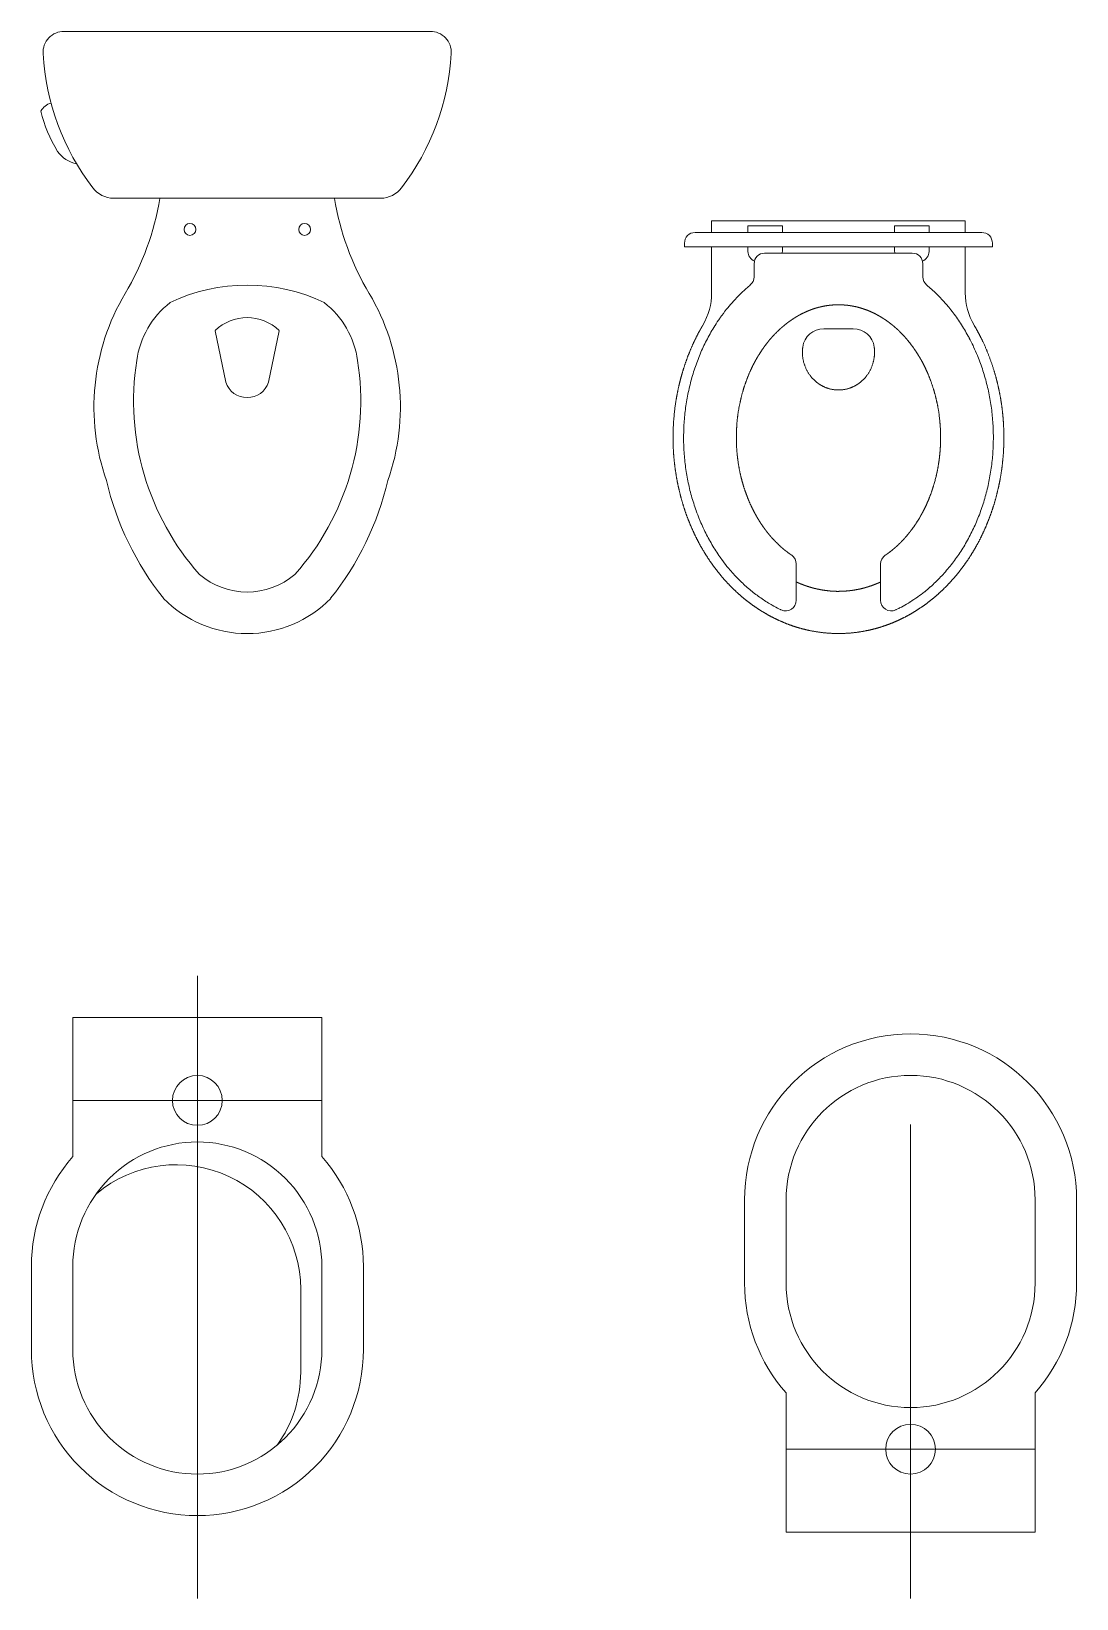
# Model space of a CAD drawing. Header units: centimetres. Extents: x 13148 to 13661, y 4640 to 5371.
# Drawn here: x 13162 to 13287.9, y 5181.7 to 5370.5 of the extents above; entities that cross this region are included whole.
import ezdxf

# ---------------------------------------------------------------- set-up
doc = ezdxf.new("R2010")
doc.units = ezdxf.units.CM
doc.header["$LTSCALE"] = 2.54
doc.layers.get('0').update_dxf_attribs({"lineweight": 18})

# ---------------------------------------------------------------- blocks, each defined once
blk = doc.blocks.new('Group-10')
at = {"linetype": 'Continuous'}
for p, q in [((355.51, 155.22), (324.95, 155.22)), ((324.95, 155.22), (324.95, 153.82)), ((355.51, 155.22), (355.51, 153.82)), ((329.33, 154.63), (333.47, 154.63)), ((329.33, 154.63), (329.33, 153.82)), ((333.47, 153.82), (333.47, 154.63)), ((351.14, 154.63), (347, 154.63)), ((347, 153.82), (347, 154.63)), ((351.14, 154.63), (351.14, 153.82)), ((324.95, 152.08), (324.95, 146.54)), ((349.12, 151.34), (331.34, 151.34)), ((355.51, 152.08), (355.51, 146.54)), ((330.07, 148.48), (330.07, 150.07)), ((350.39, 148.48), (350.39, 150.07)), ((335.15, 113.91), (335.15, 109.53))]:
    blk.add_line(p, q, dxfattribs=at)
at = {"linetype": 'Continuous', "flags": 128}
blk.add_lwpolyline([(358.78, 152.08), (358.78, 152.55, 0.414214), (357.51, 153.82), (322.95, 153.82, 0.414214), (321.68, 152.55), (321.68, 152.08)], format="xyb", close=True, dxfattribs=at)
for points in [[(329.33, 152.08), (329.33, 151.54, 0.302783), (330.11, 150.37, 0.302783)], [(333.45, 151.34, 0.03929), (333.47, 151.54), (333.47, 152.08)], [(347, 152.08), (347, 151.54, 0.03929), (347.01, 151.34, 0.03929)], [(350.36, 150.37, 0.302783), (351.14, 151.54), (351.14, 152.08)], [(329.61, 147.51, 0.001166), (329.55, 147.45), (329.34, 147.27, 0.015338), (328.86, 146.85), (328.66, 146.66, 0.008583), (328.17, 146.18, 0.008512), (327.7, 145.69), (327.58, 145.56, 0.016668), (326.9, 144.77), (326.75, 144.58, 0.016322), (325.99, 143.57), (325.92, 143.47, 0.012828), (325.36, 142.63), (325.33, 142.58, 0.009876), (324.87, 141.81, 0.009692), (324.44, 141.03), (324.44, 141.03, 0.009531), (324.03, 140.22), (324.03, 140.22, 0.009395), (323.66, 139.4), (323.66, 139.4, 0.009282), (323.31, 138.55), (323.31, 138.55, 0.009193), (323, 137.69), (323, 137.69, 0.009127), (322.71, 136.82), (322.71, 136.82, 0.009085), (322.46, 135.93), (322.46, 135.93, 0.009063), (322.24, 135.03), (322.24, 135.03, 0.008959), (322.05, 134.12), (322.05, 134.12, 0.008862), (321.89, 133.21), (321.89, 133.2, 0.008789), (321.76, 132.28), (321.76, 132.28, 0.00874), (321.67, 131.35), (321.67, 131.35, 0.008719), (321.61, 130.42, 0.008715), (321.58, 129.48, 0.008735), (321.58, 128.54, 0.008779), (321.62, 127.61), (321.62, 127.61, 0.008847), (321.69, 126.67), (321.69, 126.67, 0.008837), (321.79, 125.75), (321.79, 125.74, 0.008829), (321.93, 124.82), (321.93, 124.82, 0.008846), (322.09, 123.91), (322.09, 123.91, 0.008887), (322.29, 123), (322.29, 123, 0.008951), (322.52, 122.1), (322.52, 122.1, 0.009038), (322.79, 121.22, 0.009143), (323.08, 120.35), (323.1, 120.29, 0.011639), (323.46, 119.34), (323.49, 119.28, 0.009477), (323.85, 118.45), (323.85, 118.45, 0.00954), (324.24, 117.63), (324.24, 117.63, 0.009621), (324.66, 116.84), (324.66, 116.83, 0.009725), (325.1, 116.06), (325.1, 116.06, 0.009853), (325.58, 115.31, 0.009982), (326.08, 114.58), (326.14, 114.49, 0.015354), (326.8, 113.62), (326.88, 113.53, 0.010487), (327.43, 112.88), (327.45, 112.86, 0.010575), (328, 112.27), (328.02, 112.25, 0.009667), (328.55, 111.71), (328.56, 111.71, 0.009747), (329.11, 111.2), (329.11, 111.2, 0.009845), (329.68, 110.71), (329.68, 110.71, 0.009957), (330.27, 110.25), (330.27, 110.25, 0.010082), (330.87, 109.81), (330.88, 109.81, 0.01022), (331.49, 109.4, 0.010343), (332.12, 109.02), (332.24, 108.95, 0.018553), (333.13, 108.48), (333.25, 108.42, 0.001388), (333.34, 108.38, 0.001388)], [(347.13, 108.38, 0.000969), (347.19, 108.41), (347.38, 108.5, 0.013081), (347.81, 108.72), (348.02, 108.84, 0.01471), (348.86, 109.33), (348.89, 109.35, 0.014489), (349.76, 109.93), (349.79, 109.95, 0.014301), (350.58, 110.54), (350.62, 110.57, 0.012174), (351.29, 111.14), (351.3, 111.15, 0.011008), (351.93, 111.73, 0.010776), (352.54, 112.34), (352.54, 112.34, 0.010566), (353.12, 112.98), (353.12, 112.98, 0.010377), (353.68, 113.65), (353.68, 113.65, 0.010211), (354.21, 114.34), (354.21, 114.34, 0.010068), (354.72, 115.06), (354.72, 115.06, 0.009946), (355.2, 115.8), (355.21, 115.8, 0.00985), (355.66, 116.57), (355.66, 116.57, 0.009767), (356.09, 117.36), (356.09, 117.36, 0.009591), (356.49, 118.17), (356.49, 118.17, 0.009425), (356.86, 119), (356.86, 119, 0.009284), (357.2, 119.84), (357.2, 119.84, 0.009168), (357.51, 120.7), (357.51, 120.71, 0.009075), (357.79, 121.58), (357.79, 121.58, 0.009007), (358.04, 122.47), (358.04, 122.47, 0.008961), (358.26, 123.37), (358.26, 123.37, 0.008939), (358.44, 124.28), (358.44, 124.28, 0.008938), (358.6, 125.2), (358.6, 125.2, 0.008856), (358.72, 126.13), (358.72, 126.13, 0.00878), (358.81, 127.06), (358.81, 127.06, 0.008733), (358.86, 127.99, 0.008703), (358.89, 128.93, 0.008697), (358.88, 129.87, 0.008715), (358.84, 130.8), (358.84, 130.8, 0.008761), (358.76, 131.73), (358.76, 131.73, 0.008829), (358.66, 132.66), (358.66, 132.66, 0.008916), (358.52, 133.58), (358.52, 133.59, 0.008928), (358.34, 134.5), (358.34, 134.5, 0.008941), (358.14, 135.4), (358.14, 135.4, 0.008979), (357.9, 136.3), (357.9, 136.3, 0.00904), (357.64, 137.18), (357.64, 137.18, 0.009125), (357.34, 138.05, 0.00922), (357.01, 138.9), (356.97, 139.01, 0.014103), (356.51, 140.05), (356.44, 140.2, 0.012063), (355.99, 141.11), (355.96, 141.16, 0.009787), (355.52, 141.94), (355.52, 141.94, 0.009867), (355.06, 142.7), (355.06, 142.7, 0.009975), (354.57, 143.44), (354.57, 143.44, 0.010106), (354.05, 144.15, 0.010238), (353.51, 144.84), (353.44, 144.92, 0.015742), (352.73, 145.73), (352.65, 145.81, 0.01075), (352.05, 146.42), (352.03, 146.44, 0.010979), (351.45, 146.99), (351.43, 147.01, 0.009957), (350.86, 147.5), (350.85, 147.51)], [(344.54, 140.02, 0.377621), (342.02, 142.24), (338.45, 142.24, 0.377621), (335.93, 140.02, 0.377621)], [(345.87, 114.96, 0.248891), (345.31, 113.91), (345.31, 109.53, 0.551149), (347.13, 108.38, 0.551149)]]:
    blk.add_lwpolyline(points, format="xyb", dxfattribs=at)
at = {"linetype": 'Continuous'}
for centre, radius, start, end in [((331.34, 150.07), 1.27, 90, 180), ((349.12, 150.07), 1.27, 0, 90), ((328.8, 148.48), 1.27, 309.6473, 0), ((351.66, 148.48), 1.27, 180, 230.3906), ((317.33, 146.54), 7.62, 329.4655, 0), ((363.13, 146.54), 7.62, 180, 210.5285), ((333.88, 113.91), 1.27, 360, 55.8586), ((333.88, 109.53), 1.27, 244.5524, 0)]:
    blk.add_arc(centre, radius, start, end, dxfattribs=at)
for points, weights, knots in [([(345.87, 114.96), (345.88, 114.97), (346, 115.05), (346.12, 115.13), (346.24, 115.22), (346.31, 115.27), (346.38, 115.33), (346.63, 115.51), (346.87, 115.71), (346.88, 115.73), (346.9, 115.74), (347.11, 115.92), (347.31, 116.1), (347.5, 116.28), (347.69, 116.47), (347.7, 116.47), (347.7, 116.47), (347.89, 116.67), (348.08, 116.87), (348.08, 116.87), (348.08, 116.87), (348.27, 117.08), (348.45, 117.29), (348.45, 117.29), (348.45, 117.29), (348.63, 117.51), (348.81, 117.73), (348.81, 117.73), (348.81, 117.73), (348.99, 117.96), (349.16, 118.19), (349.16, 118.19), (349.16, 118.19), (349.33, 118.43), (349.5, 118.67), (349.54, 118.73), (349.58, 118.8), (349.83, 119.17), (350.05, 119.55), (350.1, 119.64), (350.14, 119.72), (350.32, 120.02), (350.47, 120.33), (350.48, 120.34), (350.49, 120.36), (350.63, 120.63), (350.76, 120.91), (350.89, 121.2), (351.01, 121.48), (351.02, 121.48), (351.02, 121.49), (351.14, 121.78), (351.25, 122.07), (351.28, 122.15), (351.31, 122.22), (351.48, 122.67), (351.62, 123.13), (351.65, 123.22), (351.68, 123.32), (351.86, 123.91), (352, 124.5), (352.02, 124.58), (352.04, 124.66), (352.14, 125.1), (352.22, 125.55), (352.23, 125.61), (352.24, 125.67), (352.3, 125.99), (352.34, 126.32), (352.39, 126.65), (352.42, 126.98), (352.43, 127.06), (352.44, 127.15), (352.49, 127.65), (352.51, 128.15), (352.52, 128.23), (352.52, 128.31), (352.55, 128.98), (352.53, 129.65), (352.53, 129.71), (352.53, 129.78), (352.51, 130.32), (352.46, 130.86), (352.46, 130.88), (352.46, 130.9), (352.42, 131.4), (352.35, 131.89), (352.35, 131.92), (352.35, 131.94), (352.29, 132.39), (352.2, 132.83), (352.19, 132.89), (352.18, 132.96), (352.11, 133.28), (352.04, 133.6), (352.04, 133.6), (352.04, 133.6), (351.97, 133.92), (351.89, 134.23), (351.8, 134.55), (351.71, 134.86), (351.69, 134.94), (351.66, 135.01), (351.52, 135.47), (351.35, 135.93), (351.31, 136.04), (351.27, 136.15), (351.13, 136.52), (350.98, 136.88), (350.82, 137.24), (350.65, 137.59), (350.64, 137.61), (350.63, 137.63), (350.45, 138.01), (350.25, 138.37), (350.22, 138.42), (350.19, 138.48), (350.04, 138.74), (349.89, 138.99), (349.89, 139), (349.88, 139), (349.73, 139.25), (349.57, 139.5), (349.57, 139.5), (349.56, 139.5), (349.4, 139.74), (349.23, 139.98), (349.23, 139.98), (349.23, 139.98), (349.06, 140.22), (348.89, 140.44), (348.71, 140.67), (348.53, 140.89), (348.51, 140.92), (348.49, 140.94), (348.26, 141.21), (348.02, 141.47), (347.98, 141.51), (347.94, 141.54), (347.73, 141.77), (347.51, 141.98), (347.5, 141.99), (347.49, 142.01), (347.29, 142.19), (347.09, 142.37), (347.09, 142.37), (347.09, 142.37), (346.89, 142.54), (346.69, 142.71), (346.69, 142.71), (346.69, 142.71), (346.49, 142.87), (346.28, 143.02), (346.28, 143.03), (346.28, 143.03), (346.07, 143.18), (345.86, 143.32), (345.86, 143.32), (345.86, 143.32), (345.65, 143.46), (345.44, 143.59), (345.44, 143.59), (345.44, 143.59), (345.23, 143.72), (345.01, 143.84), (345.01, 143.84), (345.01, 143.84), (344.8, 143.96), (344.58, 144.07), (344.58, 144.07), (344.58, 144.07), (344.36, 144.18), (344.15, 144.27), (343.93, 144.37), (343.71, 144.46), (343.69, 144.46), (343.68, 144.47), (343.43, 144.56), (343.19, 144.64), (343.17, 144.65), (343.16, 144.65), (342.94, 144.72), (342.72, 144.78), (342.72, 144.79), (342.71, 144.79), (342.49, 144.85), (342.27, 144.9), (342.27, 144.9), (342.27, 144.9), (342.05, 144.94), (341.83, 144.98), (341.83, 144.98), (341.83, 144.98), (341.61, 145.02), (341.38, 145.05), (341.38, 145.05), (341.38, 145.05), (341.16, 145.08), (340.94, 145.09), (340.94, 145.09), (340.94, 145.09), (340.72, 145.11), (340.49, 145.12), (340.27, 145.12), (340.05, 145.12), (339.82, 145.11), (339.6, 145.1), (339.6, 145.1), (339.6, 145.1), (339.38, 145.08), (339.16, 145.06), (339.16, 145.06), (339.16, 145.06), (338.93, 145.03), (338.71, 145), (338.71, 145), (338.71, 145), (338.49, 144.96), (338.27, 144.91), (338.27, 144.91), (338.27, 144.91), (338.04, 144.86), (337.82, 144.81), (337.82, 144.81), (337.82, 144.8), (337.6, 144.75), (337.38, 144.68), (337.38, 144.68), (337.38, 144.68), (337.16, 144.61), (336.94, 144.53), (336.94, 144.53), (336.94, 144.53), (336.72, 144.45), (336.5, 144.35), (336.5, 144.35), (336.5, 144.35), (336.28, 144.26), (336.07, 144.16), (336.03, 144.14), (335.98, 144.12), (335.68, 143.98), (335.39, 143.81), (335.35, 143.79), (335.31, 143.76), (335.1, 143.64), (334.89, 143.5), (334.67, 143.37), (334.47, 143.22), (334.47, 143.22), (334.46, 143.22), (334.25, 143.08), (334.05, 142.92), (334.05, 142.92), (334.05, 142.92), (333.84, 142.76), (333.64, 142.59), (333.64, 142.59), (333.64, 142.59), (333.44, 142.42), (333.24, 142.25), (333.24, 142.24), (333.24, 142.24), (333.04, 142.06), (332.85, 141.88), (332.85, 141.87), (332.84, 141.87), (332.65, 141.68), (332.46, 141.48), (332.46, 141.48), (332.46, 141.48), (332.27, 141.28), (332.09, 141.07), (332.08, 141.05), (332.06, 141.04), (331.86, 140.8), (331.66, 140.55), (331.65, 140.54), (331.64, 140.52), (331.46, 140.29), (331.29, 140.06), (331.12, 139.82), (330.95, 139.58), (330.95, 139.58), (330.95, 139.58), (330.79, 139.33), (330.63, 139.08), (330.63, 139.08), (330.63, 139.08), (330.47, 138.82), (330.33, 138.56), (330.33, 138.56), (330.32, 138.56), (330.18, 138.3), (330.04, 138.03), (330.03, 138.03), (330.03, 138.02), (329.89, 137.75), (329.76, 137.47), (329.73, 137.4), (329.69, 137.33), (329.49, 136.91), (329.32, 136.47), (329.28, 136.38), (329.25, 136.29), (329.11, 135.95), (329, 135.61), (328.88, 135.27), (328.78, 134.93), (328.76, 134.86), (328.74, 134.8), (328.6, 134.34), (328.49, 133.87), (328.49, 133.86), (328.49, 133.86), (328.38, 133.38), (328.28, 132.9), (328.28, 132.9), (328.28, 132.9), (328.18, 132.41), (328.12, 131.92), (328.1, 131.78), (328.08, 131.63), (328.01, 131.1), (327.98, 130.55), (327.97, 130.47), (327.97, 130.39), (327.94, 130.01), (327.93, 129.64), (327.93, 129.62), (327.93, 129.6), (327.93, 129.26), (327.93, 128.93), (327.93, 128.59), (327.95, 128.26), (327.95, 128.17), (327.95, 128.09), (327.98, 127.59), (328.03, 127.09), (328.04, 126.97), (328.06, 126.84), (328.12, 126.27), (328.22, 125.7), (328.24, 125.61), (328.25, 125.53), (328.32, 125.13), (328.41, 124.73), (328.42, 124.69), (328.43, 124.64), (328.5, 124.33), (328.59, 124.01), (328.67, 123.7), (328.76, 123.39), (328.79, 123.31), (328.81, 123.23), (328.95, 122.77), (329.12, 122.32), (329.15, 122.25), (329.18, 122.17), (329.29, 121.87), (329.41, 121.58), (329.41, 121.58), (329.41, 121.58), (329.53, 121.29), (329.66, 121.01), (329.66, 121.01), (329.66, 121.01), (329.79, 120.73), (329.93, 120.45), (329.93, 120.45), (329.93, 120.45), (330.07, 120.18), (330.21, 119.91), (330.22, 119.91), (330.22, 119.91), (330.36, 119.64), (330.51, 119.38), (330.67, 119.13), (330.83, 118.87), (330.84, 118.86), (330.85, 118.84), (331.03, 118.57), (331.22, 118.3), (331.24, 118.28), (331.25, 118.27), (331.41, 118.03), (331.59, 117.81), (331.59, 117.81), (331.59, 117.8), (331.77, 117.58), (331.95, 117.36), (331.95, 117.36), (331.95, 117.36), (332.13, 117.15), (332.32, 116.94), (332.32, 116.94), (332.32, 116.94), (332.51, 116.74), (332.7, 116.54), (332.7, 116.54), (332.71, 116.54), (332.9, 116.35), (333.09, 116.16), (333.09, 116.16), (333.1, 116.16), (333.29, 115.98), (333.49, 115.8), (333.69, 115.63), (333.9, 115.47), (333.93, 115.44), (333.97, 115.42), (334.24, 115.2), (334.53, 115.01), (334.56, 114.98), (334.59, 114.96), (334.59, 114.96), (334.59, 114.96)], [1, 1, 1, 0.999723076369, 1, 1, 1, 0.999592307809, 1, 1, 1, 0.999772932079, 1, 0.999783984993, 1, 1, 1, 0.999797156786, 1, 1, 1, 0.999807264207, 1, 1, 1, 0.999815349336, 1, 1, 1, 0.999821671088, 1, 1, 1, 0.999824717722, 1, 1, 1, 0.999326965294, 1, 1, 1, 0.999735486293, 1, 1, 1, 0.999832733863, 1, 0.999841719084, 1, 1, 1, 0.9998470006, 1, 1, 1, 0.999422906888, 1, 1, 1, 0.999444719055, 1, 1, 1, 0.999576863791, 1, 1, 1, 0.999854981105, 1, 0.999858820603, 1, 1, 1, 0.999461165229, 1, 1, 1, 0.999476556521, 1, 1, 1, 0.99947393066, 1, 1, 1, 0.999789183105, 1, 1, 1, 0.999560523951, 1, 1, 1, 0.999858488854, 1, 1, 1, 0.999859044129, 1, 0.999859560988, 1, 1, 1, 0.999424980562, 1, 1, 1, 0.999662382599, 1, 0.999844836923, 1, 1, 1, 0.999484981122, 1, 1, 1, 0.999829359735, 1, 1, 1, 0.999827579912, 1, 1, 1, 0.999824509104, 1, 1, 1, 0.999820538934, 1, 0.999816448473, 1, 1, 1, 0.999567448911, 1, 1, 1, 0.999680952406, 1, 1, 1, 0.99978687444, 1, 1, 1, 0.999781091277, 1, 1, 1, 0.999774971678, 1, 1, 1, 0.999768839597, 1, 1, 1, 0.999762684006, 1, 1, 1, 0.999756518295, 1, 1, 1, 0.999750258159, 1, 1, 1, 0.999744249034, 1, 0.999737813774, 1, 1, 1, 0.999589460409, 1, 1, 1, 0.999727838232, 1, 1, 1, 0.999720625958, 1, 1, 1, 0.99971483686, 1, 1, 1, 0.999710788259, 1, 1, 1, 0.999708587224, 1, 1, 1, 0.999708342524, 1, 0.999709897993, 1, 0.999713888696, 1, 1, 1, 0.999715372507, 1, 1, 1, 0.999715497204, 1, 1, 1, 0.999717011974, 1, 1, 1, 0.999719665899, 1, 1, 1, 0.999723445844, 1, 1, 1, 0.999728292864, 1, 1, 1, 0.999734129085, 1, 1, 1, 0.999739400227, 1, 1, 1, 0.999234205051, 1, 1, 1, 0.999754967088, 1, 0.999765581595, 1, 1, 1, 0.999774716157, 1, 1, 1, 0.999782604603, 1, 1, 1, 0.999789378146, 1, 1, 1, 0.999795176923, 1, 1, 1, 0.999800067801, 1, 1, 1, 0.999804688733, 1, 1, 1, 0.99969602769, 1, 1, 1, 0.999809680126, 1, 0.999819877148, 1, 1, 1, 0.999827848199, 1, 1, 1, 0.999834295925, 1, 1, 1, 0.999839378656, 1, 1, 1, 0.99984193336, 1, 1, 1, 0.999389812087, 1, 1, 1, 0.999761278323, 1, 0.999847364814, 1, 1, 1, 0.999430063666, 1, 1, 1, 0.999862626891, 1, 1, 1, 0.999462021946, 1, 1, 1, 0.999464416095, 1, 1, 1, 0.999784612634, 1, 1, 1, 0.999861880599, 1, 0.999864594224, 1, 1, 1, 0.999467913904, 1, 1, 1, 0.999464631052, 1, 1, 1, 0.999689444824, 1, 1, 1, 0.999857423333, 1, 0.999852261511, 1, 1, 1, 0.999406037896, 1, 1, 1, 0.999850087893, 1, 1, 1, 0.999848206299, 1, 1, 1, 0.999844846869, 1, 1, 1, 0.999840221459, 1, 1, 1, 0.999834193557, 1, 0.999826944429, 1, 1, 1, 0.999712268791, 1, 1, 1, 0.999812678168, 1, 1, 1, 0.999810998234, 1, 1, 1, 0.999807999341, 1, 1, 1, 0.999803832756, 1, 1, 1, 0.999798359605, 1, 1, 1, 0.999791359491, 1, 0.999784842081, 1, 1, 1, 0.999347527141, 1, 1, 1, 1, 1], [0, 0, 0, 1, 1, 2, 2, 3, 3, 4, 4, 5, 5, 6, 6, 7, 7, 8, 8, 9, 9, 10, 10, 11, 11, 12, 12, 13, 13, 14, 14, 15, 15, 16, 16, 17, 17, 18, 18, 19, 19, 20, 20, 21, 21, 22, 22, 23, 23, 24, 24, 25, 25, 26, 26, 27, 27, 28, 28, 29, 29, 30, 30, 31, 31, 32, 32, 33, 33, 34, 34, 35, 35, 36, 36, 37, 37, 38, 38, 39, 39, 40, 40, 41, 41, 42, 42, 43, 43, 44, 44, 45, 45, 46, 46, 47, 47, 48, 48, 49, 49, 50, 50, 51, 51, 52, 52, 53, 53, 54, 54, 55, 55, 56, 56, 57, 57, 58, 58, 59, 59, 60, 60, 61, 61, 62, 62, 63, 63, 64, 64, 65, 65, 66, 66, 67, 67, 68, 68, 69, 69, 70, 70, 71, 71, 72, 72, 73, 73, 74, 74, 75, 75, 76, 76, 77, 77, 78, 78, 79, 79, 80, 80, 81, 81, 82, 82, 83, 83, 84, 84, 85, 85, 86, 86, 87, 87, 88, 88, 89, 89, 90, 90, 91, 91, 92, 92, 93, 93, 94, 94, 95, 95, 96, 96, 97, 97, 98, 98, 99, 99, 100, 100, 101, 101, 102, 102, 103, 103, 104, 104, 105, 105, 106, 106, 107, 107, 108, 108, 109, 109, 110, 110, 111, 111, 112, 112, 113, 113, 114, 114, 115, 115, 116, 116, 117, 117, 118, 118, 119, 119, 120, 120, 121, 121, 122, 122, 123, 123, 124, 124, 125, 125, 126, 126, 127, 127, 128, 128, 129, 129, 130, 130, 131, 131, 132, 132, 133, 133, 134, 134, 135, 135, 136, 136, 137, 137, 138, 138, 139, 139, 140, 140, 141, 141, 142, 142, 143, 143, 144, 144, 145, 145, 146, 146, 147, 147, 148, 148, 149, 149, 150, 150, 151, 151, 152, 152, 153, 153, 154, 154, 155, 155, 156, 156, 157, 157, 158, 158, 159, 159, 160, 160, 161, 161, 162, 162, 163, 163, 164, 164, 165, 165, 166, 166, 167, 167, 168, 168, 169, 169, 170, 170, 171, 171, 172, 172, 173, 173, 174, 174, 175, 175, 176, 176, 177, 177, 178, 178, 179, 179, 180, 180, 181, 181, 182, 182, 183, 183, 184, 184, 185, 185, 186, 186, 187, 187, 188, 188, 189, 189, 190, 190, 191, 191, 192, 192, 193, 193, 194, 194, 195, 195, 196, 196, 197, 197, 198, 198, 199, 199, 200, 200, 201, 201, 202, 202, 203, 203, 204, 204, 205, 205, 206, 206, 207, 207, 208, 208, 208]), ([(323.9, 142.67), (323.89, 142.65), (323.77, 142.46), (323.66, 142.26), (323.55, 142.06), (323.47, 141.92), (323.4, 141.79), (323.14, 141.31), (322.91, 140.83), (322.89, 140.78), (322.86, 140.72), (322.64, 140.26), (322.44, 139.79), (322.44, 139.78), (322.44, 139.77), (322.24, 139.31), (322.06, 138.85), (321.89, 138.38), (321.73, 137.91), (321.73, 137.91), (321.73, 137.91), (321.57, 137.43), (321.43, 136.95), (321.43, 136.95), (321.43, 136.95), (321.28, 136.47), (321.16, 135.98), (321.16, 135.98), (321.16, 135.98), (321.03, 135.49), (320.93, 135), (320.93, 135), (320.93, 135), (320.82, 134.51), (320.73, 134.01), (320.71, 133.88), (320.69, 133.76), (320.56, 133.01), (320.48, 132.25), (320.48, 132.25), (320.48, 132.25), (320.4, 131.5), (320.35, 130.74), (320.35, 130.73), (320.35, 130.73), (320.3, 129.97), (320.3, 129.21), (320.31, 129.08), (320.31, 128.96), (320.31, 128.45), (320.33, 127.94), (320.35, 127.43), (320.39, 126.92), (320.39, 126.92), (320.39, 126.92), (320.43, 126.42), (320.49, 125.91), (320.49, 125.91), (320.49, 125.91), (320.55, 125.41), (320.63, 124.91), (320.63, 124.91), (320.63, 124.91), (320.7, 124.41), (320.8, 123.91), (320.8, 123.91), (320.8, 123.91), (320.89, 123.41), (321.01, 122.92), (321.01, 122.92), (321.01, 122.92), (321.12, 122.43), (321.25, 121.94), (321.25, 121.94), (321.25, 121.94), (321.38, 121.46), (321.53, 120.98), (321.53, 120.98), (321.53, 120.98), (321.68, 120.5), (321.84, 120.03), (321.84, 120.03), (321.84, 120.03), (322.01, 119.56), (322.19, 119.1), (322.19, 119.09), (322.19, 119.09), (322.38, 118.63), (322.58, 118.18), (322.58, 118.18), (322.58, 118.18), (322.78, 117.73), (322.99, 117.28), (322.99, 117.28), (322.99, 117.28), (323.21, 116.84), (323.44, 116.41), (323.44, 116.41), (323.44, 116.4), (323.68, 115.97), (323.92, 115.55), (323.93, 115.55), (323.93, 115.55), (324.17, 115.13), (324.44, 114.73), (324.44, 114.73), (324.44, 114.72), (324.7, 114.32), (324.98, 113.93), (324.98, 113.92), (324.99, 113.92), (325.26, 113.53), (325.56, 113.15), (325.56, 113.15), (325.56, 113.15), (325.85, 112.77), (326.16, 112.41), (326.16, 112.41), (326.16, 112.4), (326.47, 112.04), (326.8, 111.69), (326.8, 111.69), (326.8, 111.69), (327.12, 111.34), (327.45, 111.01), (327.46, 111.01), (327.46, 111.01), (327.79, 110.68), (328.14, 110.36), (328.14, 110.36), (328.14, 110.36), (328.49, 110.05), (328.85, 109.75), (328.85, 109.75), (328.85, 109.75), (329.21, 109.45), (329.59, 109.17), (329.59, 109.17), (329.59, 109.17), (329.96, 108.89), (330.34, 108.64), (330.37, 108.62), (330.39, 108.6), (330.73, 108.38), (331.07, 108.17), (331.07, 108.17), (331.07, 108.17), (331.42, 107.96), (331.77, 107.76), (332.12, 107.56), (332.48, 107.39), (332.51, 107.37), (332.53, 107.36), (332.94, 107.16), (333.36, 106.98), (333.78, 106.79), (334.2, 106.63), (334.27, 106.61), (334.33, 106.59), (334.77, 106.42), (335.21, 106.29), (335.66, 106.16), (336.11, 106.04), (336.12, 106.04), (336.13, 106.04), (336.6, 105.91), (337.08, 105.83), (337.17, 105.81), (337.25, 105.8), (337.88, 105.68), (338.53, 105.62), (338.55, 105.62), (338.56, 105.62), (339.18, 105.55), (339.79, 105.54), (339.82, 105.54), (339.84, 105.54), (340.41, 105.52), (340.98, 105.55), (340.98, 105.55), (340.99, 105.55), (341.54, 105.57), (342.1, 105.64), (342.65, 105.7), (343.19, 105.79), (343.2, 105.79), (343.21, 105.8), (343.74, 105.89), (344.26, 106.02), (344.29, 106.02), (344.31, 106.03), (344.79, 106.15), (345.26, 106.29), (345.27, 106.3), (345.29, 106.3), (345.72, 106.44), (346.15, 106.59), (346.58, 106.75), (347, 106.93), (347, 106.93), (347, 106.93), (347.42, 107.11), (347.83, 107.31), (347.83, 107.31), (347.83, 107.31), (348.24, 107.51), (348.64, 107.73), (348.64, 107.73), (348.64, 107.73), (349.04, 107.95), (349.44, 108.19), (349.44, 108.19), (349.44, 108.19), (349.83, 108.44), (350.21, 108.7), (350.21, 108.7), (350.21, 108.7), (350.6, 108.96), (350.97, 109.24), (350.97, 109.24), (350.97, 109.24), (351.34, 109.52), (351.7, 109.82), (351.7, 109.82), (351.7, 109.82), (352.06, 110.12), (352.41, 110.44), (352.41, 110.44), (352.41, 110.44), (352.76, 110.76), (353.09, 111.09), (353.09, 111.09), (353.09, 111.09), (353.43, 111.43), (353.74, 111.77), (353.75, 111.78), (353.75, 111.78), (354.07, 112.13), (354.37, 112.49), (354.37, 112.49), (354.38, 112.49), (354.68, 112.86), (354.97, 113.24), (354.98, 113.24), (354.98, 113.24), (355.27, 113.62), (355.55, 114.02), (355.55, 114.02), (355.55, 114.02), (355.83, 114.42), (356.09, 114.82), (356.09, 114.82), (356.09, 114.83), (356.35, 115.23), (356.6, 115.65), (356.6, 115.65), (356.6, 115.66), (356.85, 116.08), (357.08, 116.51), (357.08, 116.51), (357.08, 116.51), (357.31, 116.94), (357.52, 117.39), (357.52, 117.39), (357.52, 117.39), (357.74, 117.83), (357.93, 118.29), (357.94, 118.29), (357.94, 118.29), (358.13, 118.74), (358.31, 119.21), (358.31, 119.21), (358.31, 119.21), (358.5, 119.67), (358.66, 120.14), (358.66, 120.14), (358.66, 120.14), (358.82, 120.62), (358.97, 121.09), (358.97, 121.09), (358.97, 121.1), (359.12, 121.57), (359.24, 122.06), (359.25, 122.06), (359.25, 122.06), (359.37, 122.55), (359.48, 123.04), (359.48, 123.04), (359.48, 123.04), (359.6, 123.53), (359.69, 124.03), (359.69, 124.03), (359.69, 124.03), (359.78, 124.53), (359.86, 125.03), (359.86, 125.03), (359.86, 125.03), (359.93, 125.53), (359.99, 126.03), (360, 126.16), (360.01, 126.29), (360.1, 127.05), (360.13, 127.81), (360.13, 127.93), (360.14, 128.06), (360.16, 128.57), (360.16, 129.08), (360.16, 129.59), (360.14, 130.1), (360.12, 130.6), (360.09, 131.11), (360.09, 131.11), (360.09, 131.11), (360.05, 131.62), (360, 132.12), (360, 132.12), (360, 132.12), (359.95, 132.63), (359.87, 133.13), (359.87, 133.13), (359.87, 133.13), (359.8, 133.63), (359.71, 134.13), (359.71, 134.13), (359.71, 134.13), (359.62, 134.63), (359.51, 135.12), (359.51, 135.12), (359.51, 135.12), (359.4, 135.61), (359.27, 136.1), (359.15, 136.59), (359, 137.07), (358.99, 137.13), (358.97, 137.19), (358.79, 137.79), (358.57, 138.37), (358.36, 138.96), (358.13, 139.54), (358.11, 139.58), (358.1, 139.61), (357.86, 140.2), (357.58, 140.76), (357.55, 140.83), (357.52, 140.9), (357.31, 141.33), (357.08, 141.75), (356.86, 142.17), (356.62, 142.58), (356.61, 142.6), (356.59, 142.62), (356.58, 142.65), (356.57, 142.67)], [1, 1, 1, 0.999838872807, 1, 1, 1, 0.999666923131, 1, 1, 1, 0.999777979344, 1, 1, 1, 0.999812752773, 1, 0.999818184508, 1, 1, 1, 0.999822632133, 1, 1, 1, 0.99982611912, 1, 1, 1, 0.999828673866, 1, 1, 1, 0.999830112444, 1, 1, 1, 0.999324674011, 1, 1, 1, 0.999833039152, 1, 1, 1, 0.999344736939, 1, 1, 1, 0.999837017919, 1, 0.999836453035, 1, 1, 1, 0.999834862981, 1, 1, 1, 0.999832514455, 1, 1, 1, 0.99982903575, 1, 1, 1, 0.999827392663, 1, 1, 1, 0.999826428773, 1, 1, 1, 0.999824445995, 1, 1, 1, 0.999821560549, 1, 1, 1, 0.999817727698, 1, 1, 1, 0.999812915619, 1, 1, 1, 0.999807092383, 1, 1, 1, 0.999799981402, 1, 1, 1, 0.999793430238, 1, 1, 1, 0.999789470371, 1, 1, 1, 0.999784399998, 1, 1, 1, 0.999778276573, 1, 1, 1, 0.999771055674, 1, 1, 1, 0.999762709075, 1, 1, 1, 0.999753208594, 1, 1, 1, 0.999742536426, 1, 1, 1, 0.999730231857, 1, 1, 1, 0.999724413597, 1, 1, 1, 0.999718682085, 1, 1, 1, 0.99971140368, 1, 1, 1, 0.999833954366, 1, 0.999696865368, 1, 1, 1, 0.999686684229, 1, 0.999675888146, 1, 1, 1, 0.999406817546, 1, 0.999822964908, 1, 1, 1, 0.999287777634, 1, 1, 1, 0.999278211962, 1, 1, 1, 0.999261982603, 1, 1, 1, 0.999398442233, 1, 1, 1, 0.999468061855, 1, 0.999474624547, 1, 1, 1, 0.999479430324, 1, 1, 1, 0.999534798804, 1, 1, 1, 0.999666158859, 1, 0.999677277093, 1, 1, 1, 0.999687264115, 1, 1, 1, 0.999696210343, 1, 1, 1, 0.999704020551, 1, 1, 1, 0.99971087234, 1, 1, 1, 0.999715960286, 1, 1, 1, 0.999722196841, 1, 1, 1, 0.999734769967, 1, 1, 1, 0.999745755704, 1, 1, 1, 0.99975559327, 1, 1, 1, 0.999764279711, 1, 1, 1, 0.999771835478, 1, 1, 1, 0.999778258331, 1, 1, 1, 0.999783693396, 1, 1, 1, 0.999787703715, 1, 1, 1, 0.999795099102, 1, 1, 1, 0.99980251052, 1, 1, 1, 0.999808766644, 1, 1, 1, 0.999813988204, 1, 1, 1, 0.999818219757, 1, 1, 1, 0.999821462525, 1, 1, 1, 0.999823888669, 1, 1, 1, 0.999824963773, 1, 1, 1, 0.999827305244, 1, 1, 1, 0.999831029668, 1, 1, 1, 0.999833377623, 1, 1, 1, 0.999344326215, 1, 1, 1, 0.999836691524, 1, 0.999835833502, 1, 0.999834111518, 1, 1, 1, 0.999832144591, 1, 1, 1, 0.999832483536, 1, 1, 1, 0.99983208305, 1, 1, 1, 0.999830791349, 1, 1, 1, 0.999828606651, 1, 0.999825979247, 1, 1, 1, 0.999595206342, 1, 0.999813609132, 1, 1, 1, 0.999451952241, 1, 1, 1, 0.999853676634, 1, 0.999766394122, 1, 1, 1, 0.999999378029, 1], [0, 0, 0, 1, 1, 2, 2, 3, 3, 4, 4, 5, 5, 6, 6, 7, 7, 8, 8, 9, 9, 10, 10, 11, 11, 12, 12, 13, 13, 14, 14, 15, 15, 16, 16, 17, 17, 18, 18, 19, 19, 20, 20, 21, 21, 22, 22, 23, 23, 24, 24, 25, 25, 26, 26, 27, 27, 28, 28, 29, 29, 30, 30, 31, 31, 32, 32, 33, 33, 34, 34, 35, 35, 36, 36, 37, 37, 38, 38, 39, 39, 40, 40, 41, 41, 42, 42, 43, 43, 44, 44, 45, 45, 46, 46, 47, 47, 48, 48, 49, 49, 50, 50, 51, 51, 52, 52, 53, 53, 54, 54, 55, 55, 56, 56, 57, 57, 58, 58, 59, 59, 60, 60, 61, 61, 62, 62, 63, 63, 64, 64, 65, 65, 66, 66, 67, 67, 68, 68, 69, 69, 70, 70, 71, 71, 72, 72, 73, 73, 74, 74, 75, 75, 76, 76, 77, 77, 78, 78, 79, 79, 80, 80, 81, 81, 82, 82, 83, 83, 84, 84, 85, 85, 86, 86, 87, 87, 88, 88, 89, 89, 90, 90, 91, 91, 92, 92, 93, 93, 94, 94, 95, 95, 96, 96, 97, 97, 98, 98, 99, 99, 100, 100, 101, 101, 102, 102, 103, 103, 104, 104, 105, 105, 106, 106, 107, 107, 108, 108, 109, 109, 110, 110, 111, 111, 112, 112, 113, 113, 114, 114, 115, 115, 116, 116, 117, 117, 118, 118, 119, 119, 120, 120, 121, 121, 122, 122, 123, 123, 124, 124, 125, 125, 126, 126, 127, 127, 128, 128, 129, 129, 130, 130, 131, 131, 132, 132, 133, 133, 134, 134, 135, 135, 136, 136, 137, 137, 138, 138, 139, 139, 140, 140, 141, 141, 142, 142, 143, 143, 144, 144, 145, 145, 146, 146, 147, 147, 148, 148, 149, 149, 150, 150, 151, 151, 152, 152, 153, 153, 154, 154, 155, 155, 156, 156, 157, 157, 158, 158, 159, 159, 160, 160, 161, 161, 162, 162, 163, 163, 164, 164, 165, 165, 166, 166, 167, 167, 168, 168, 169, 169, 170, 170, 171, 171, 172, 172, 173, 173, 174, 174, 175, 175, 176, 176, 176]), ([(335.15, 111.74), (335.33, 111.66), (335.51, 111.58), (335.51, 111.58), (335.52, 111.58), (335.71, 111.5), (335.91, 111.42), (335.92, 111.42), (335.93, 111.41), (336.15, 111.33), (336.37, 111.26), (336.37, 111.25), (336.37, 111.25), (336.6, 111.18), (336.83, 111.11), (336.83, 111.11), (336.83, 111.11), (337.05, 111.04), (337.28, 110.98), (337.28, 110.98), (337.28, 110.98), (337.51, 110.93), (337.74, 110.88), (337.74, 110.88), (337.74, 110.88), (337.97, 110.83), (338.2, 110.79), (338.2, 110.79), (338.2, 110.79), (338.43, 110.75), (338.66, 110.72), (338.66, 110.72), (338.66, 110.72), (338.89, 110.69), (339.13, 110.66), (339.13, 110.66), (339.13, 110.66), (339.36, 110.64), (339.59, 110.63), (339.59, 110.63), (339.59, 110.63), (339.82, 110.62), (340.05, 110.61), (340.29, 110.61), (340.52, 110.62), (340.75, 110.62), (340.98, 110.64), (340.98, 110.64), (340.98, 110.64), (341.21, 110.65), (341.44, 110.68), (341.45, 110.68), (341.45, 110.68), (341.68, 110.7), (341.91, 110.73), (341.91, 110.73), (341.91, 110.73), (342.14, 110.76), (342.36, 110.81), (342.36, 110.81), (342.36, 110.81), (342.58, 110.85), (342.8, 110.89), (343.02, 110.94), (343.24, 111), (343.24, 111), (343.24, 111), (343.46, 111.06), (343.67, 111.12), (343.68, 111.12), (343.68, 111.12), (343.89, 111.19), (344.11, 111.26), (344.11, 111.26), (344.11, 111.26), (344.33, 111.33), (344.54, 111.42), (344.55, 111.42), (344.57, 111.43), (344.75, 111.5), (344.94, 111.58), (344.95, 111.58), (344.97, 111.59), (345.13, 111.66), (345.29, 111.73), (345.3, 111.73), (345.31, 111.74)], [1, 0.999893193262, 1, 1, 1, 0.999840235577, 1, 1, 1, 0.999818347638, 1, 1, 1, 0.999816135918, 1, 1, 1, 0.999814349912, 1, 1, 1, 0.999813083254, 1, 1, 1, 0.999812080564, 1, 1, 1, 0.999812401897, 1, 1, 1, 0.99980923474, 1, 1, 1, 0.999806831258, 1, 1, 1, 0.999805962589, 1, 0.999805790311, 1, 0.999806348199, 1, 1, 1, 0.999807535638, 1, 1, 1, 0.999809927533, 1, 1, 1, 0.999818116646, 1, 1, 1, 0.999826521133, 1, 0.9998277275, 1, 1, 1, 0.999829524145, 1, 1, 1, 0.999831939745, 1, 1, 1, 0.999834852222, 1, 1, 1, 0.999838548859, 1, 1, 1, 0.999911189724, 1, 1, 1], [0, 0, 0, 1, 1, 2, 2, 3, 3, 4, 4, 5, 5, 6, 6, 7, 7, 8, 8, 9, 9, 10, 10, 11, 11, 12, 12, 13, 13, 14, 14, 15, 15, 16, 16, 17, 17, 18, 18, 19, 19, 20, 20, 21, 21, 22, 22, 23, 23, 24, 24, 25, 25, 26, 26, 27, 27, 28, 28, 29, 29, 30, 30, 31, 31, 32, 32, 33, 33, 34, 34, 35, 35, 36, 36, 37, 37, 38, 38, 39, 39, 40, 40, 41, 41, 42, 42, 43, 43, 43])]:
    blk.add_rational_spline(points, weights, degree=2, knots=knots, dxfattribs=at)
blk.add_open_spline([(335.93, 140.02), (335.87, 139.6), (335.92, 138.6), (336.26, 137.48), (336.86, 136.49), (337.56, 135.8), (337.9, 135.57), (338.23, 135.35), (339.12, 134.97), (340.23, 134.82), (341.35, 134.97), (342.23, 135.35), (342.57, 135.57), (342.91, 135.8), (343.61, 136.49), (344.21, 137.48), (344.54, 138.6), (344.59, 139.6), (344.54, 140.02)], degree=2, knots=[0, 0, 0, 1, 2, 3, 4, 5, 5, 6, 7, 8, 9, 10, 10, 11, 12, 13, 14, 15, 15, 15], dxfattribs=at)
blk = doc.blocks.new('Group-11')
for p, q in [((246.94, 178.04), (291.05, 178.04)), ((285.1, 157.94), (252.89, 157.94)), ((266.43, 135.81), (265.14, 142)), ((271.57, 135.81), (272.86, 142))]:
    blk.add_line(p, q)
at = {"flags": 128}
blk.add_lwpolyline([(245.38, 169.41, 0.180352), (244.13, 168.45, 0.075622), (246.17, 163.59, 0.190325), (248.45, 162.1, 0.190325)], format="xyb", dxfattribs=at)
for centre in [(262.11, 154.19), (275.92, 154.19)]:
    blk.add_circle(centre, 0.716)
for centre, radius, start, end in [((246.91, 175.55), 2.49, 89.159, 184.2689), ((291.09, 175.55), 2.49, 355.7311, 90.841), ((273.72, 177.01), 29.34, 183.2159, 217.3747), ((264.28, 177.01), 29.34, 322.6253, 356.7841), ((252.95, 161.14), 3.2, 217.3747, 269.0644), ((285.05, 161.14), 3.2, 270.9356, 322.6253), ((225.89, 163.36), 33.05, 329.2473, 350.5544), ((312.11, 163.36), 33.05, 189.4456, 210.7527), ((269, 125.92), 21.57, 64.4797, 115.5203), ((277.22, 132.82), 26.68, 149.2473, 199.3997), ((266.33, 136.93), 10.74, 128.0792, 172.1213), ((271.67, 136.93), 10.74, 7.8787, 51.9208), ((260.78, 132.82), 26.68, 340.6003, 30.7527), ((269, 138.07), 5.51, 45.5759, 134.4241), ((286.86, 133.55), 31.54, 171.1443, 221.5308), ((251.14, 133.55), 31.54, 318.4692, 8.8557), ((269, 136.65), 2.71, 198.1281, 341.8719), ((286.59, 131.95), 35.45, 193.0209, 218.7315), ((251.4, 131.95), 35.45, 321.2685, 346.9791), ((269, 119.45), 8.92, 229.8205, 310.1795), ((269, 119.57), 14.05, 224.264, 315.736)]:
    blk.add_arc(centre, radius, start, end)
blk = doc.blocks.new('Group-12')
for p, q in [((263, 64.31), (263, -10.69)), ((278, 49.31), (248, 49.31))]:
    blk.add_line(p, q)
at = {"flags": 128}
for points in [[(248, 42.54, 0.182676), (243, 29.31), (243, 19.31, 0.414214), (263, -0.69, 0.414214), (283, 19.31), (283, 29.31, 0.182676), (278, 42.54), (278, 59.31), (248, 59.31), (248, 42.54)], [(272.62, 7.81, 0.157266), (275.45, 16.57), (275.45, 26.57, 0.636572), (250.83, 38.07, 0.636572)]]:
    blk.add_lwpolyline(points, format="xyb", dxfattribs=at)
blk.add_lwpolyline([(278, 29.31, 0.414214), (263, 44.31, 0.414214), (248, 29.31), (248, 19.31, 0.414214), (263, 4.31, 0.414214), (278, 19.31)], format="xyb", close=True, dxfattribs=at)
blk.add_circle((263, 49.31), 3)
blk = doc.blocks.new('Group-21')
for p, q in [((348.92, -10.69), (348.92, 46.39)), ((328.92, 37.32), (328.92, 27.32)), ((333.92, 37.32), (333.92, 27.32)), ((363.92, 37.32), (363.92, 27.32)), ((368.92, 37.32), (368.92, 27.32)), ((333.92, 14.09), (333.92, -2.68)), ((363.92, 14.09), (363.92, -2.68)), ((333.92, 7.32), (363.92, 7.32)), ((333.92, -2.68), (363.92, -2.68))]:
    blk.add_line(p, q)
blk.add_circle((348.92, 7.32), 3)
for centre, radius, start, end in [((348.92, 37.32), 20, 0, 180), ((348.92, 37.32), 15, 0, 180), ((348.92, 27.32), 20, 180, 221.4096), ((348.92, 27.32), 15, 180, 0), ((348.92, 27.32), 20, 318.5904, 0)]:
    blk.add_arc(centre, radius, start, end)

msp = doc.modelspace()

# ---------------------------------------------------------------- block references
for name in ['Group-11', 'Group-10', 'Group-12', 'Group-21']:
    msp.add_blockref(name, (12919, 5192.43))

doc.saveas('drawing.dxf')
